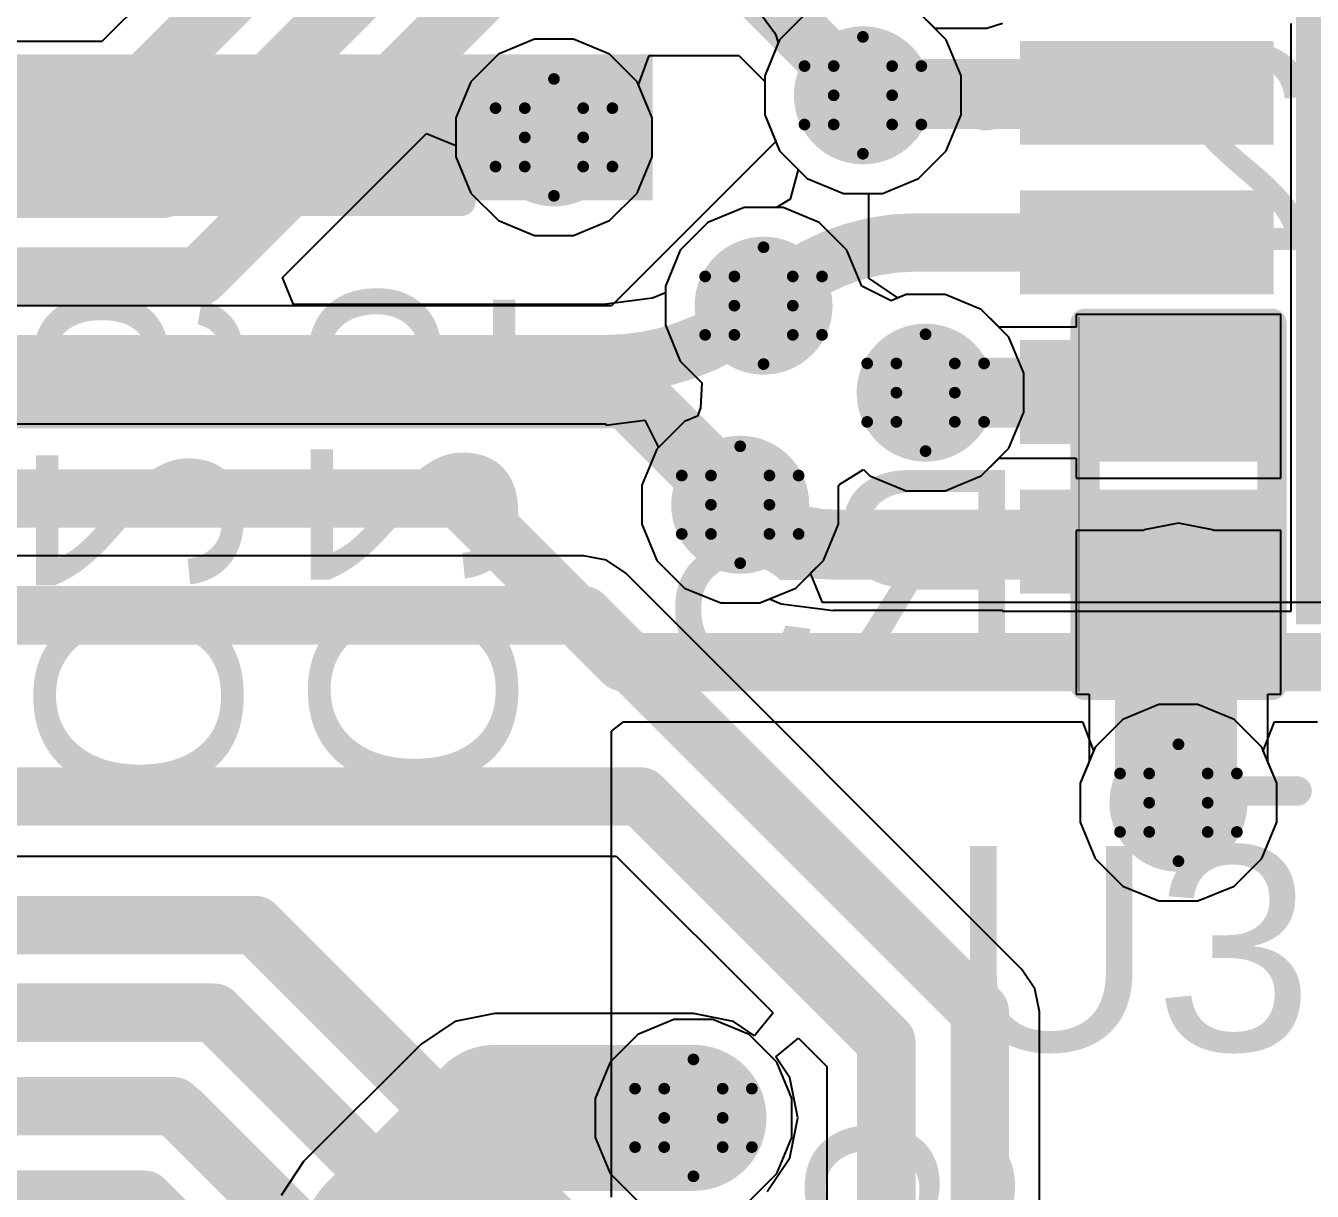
# Model space of a CAD drawing. Header units: inches. Extents: x -0.2 to 15.8, y 0 to 3.5.
# Drawn here: x 1.3577 to 1.5779, y 1.2754 to 1.4749 of the extents above; entities that cross this region are included whole.
import ezdxf

# ---------------------------------------------------------------- set-up
doc = ezdxf.new("R2010")
doc.units = ezdxf.units.IN
doc.header["$MEASUREMENT"] = 0
for name, color, linetype in [('Bottom Layer', 5, 'Continuous'), ('Bottom Overlay', 54, 'Continuous'), ('Bottom Paste', 16, 'Continuous'), ('Bottom Solder', 6, 'Continuous'), ('Drill Drawing', 1, 'Continuous'), ('Signal_1', 16, 'Continuous'), ('Signal_2', 76, 'Continuous'), ('Top Layer', 1, 'Continuous'), ('Top Overlay', 2, 'Continuous'), ('Top Solder', 216, 'Continuous'), ('Via Holes', 16, 'Continuous')]:
    doc.layers.add(name, color=color, linetype=linetype)
doc.styles.add('Arial', font='', dxfattribs={"height": 0.2})
doc.styles.get('Arial').set_extended_font_data('Arial')

msp = doc.modelspace()

# ---------------------------------------------------------------- hatches: boundary and pattern name
at = {"layer": 'Bottom Layer'}
h = msp.add_hatch(color=5, dxfattribs=at)
edge = h.paths.add_edge_path()
edge.add_arc((1.501, 1.463), 0.01181, 0, 360)
for points in [[(1.28323, 1.445), (1.465, 1.445), (1.465, 1.47), (1.28323, 1.47)], [(1.38973, 1.44834), (1.36473, 1.44834), (1.36473, 1.46634), (1.38973, 1.46634)], [(1.42873, 1.44834), (1.40373, 1.44834), (1.40373, 1.46634), (1.42873, 1.46634)], [(1.5425, 1.4205), (1.5675, 1.4205), (1.5675, 1.4025), (1.5425, 1.4025)], [(1.5425, 1.3835), (1.5675, 1.3835), (1.5675, 1.3655), (1.5425, 1.3655)]]:
    msp.add_hatch(color=5, dxfattribs=at).paths.add_polyline_path(points)
h = msp.add_hatch(color=5, dxfattribs=at)
edge = h.paths.add_edge_path()
edge.add_arc((1.44813, 1.4558), 0.01181, 0, 360)
h = msp.add_hatch(color=5, dxfattribs=at)
edge = h.paths.add_edge_path()
edge.add_arc((1.484, 1.427), 0.01181, 0, 360)
h = msp.add_hatch(color=5, dxfattribs=at)
edge = h.paths.add_edge_path()
edge.add_arc((1.51173, 1.41211), 0.01181, 0, 360)
h = msp.add_hatch(color=5, dxfattribs=at)
edge = h.paths.add_edge_path()
edge.add_arc((1.48, 1.39293), 0.01181, 0, 360)
h = msp.add_hatch(color=5, dxfattribs=at)
edge = h.paths.add_edge_path()
edge.add_arc((1.555, 1.34193), 0.01181, 0, 360)
h = msp.add_hatch(color=5, dxfattribs=at)
edge = h.paths.add_edge_path()
edge.add_arc((1.472, 1.288), 0.01181, 0, 360)
at = {"layer": 'Bottom Paste'}
for points in [[(1.38973, 1.44834), (1.36473, 1.44834), (1.36473, 1.46634), (1.38973, 1.46634)], [(1.42873, 1.44834), (1.40373, 1.44834), (1.40373, 1.46634), (1.42873, 1.46634)], [(1.5425, 1.4205), (1.5675, 1.4205), (1.5675, 1.4025), (1.5425, 1.4025)], [(1.5425, 1.3835), (1.5675, 1.3835), (1.5675, 1.3655), (1.5425, 1.3655)]]:
    msp.add_hatch(color=16, dxfattribs=at).paths.add_polyline_path(points)
at = {"layer": 'Bottom Solder'}
for points in [[(1.39209, 1.44598), (1.36237, 1.44598), (1.36237, 1.4687), (1.39209, 1.4687)], [(1.43109, 1.44598), (1.40137, 1.44598), (1.40137, 1.4687), (1.43109, 1.4687)], [(1.54034, 1.42267), (1.56967, 1.42267), (1.56967, 1.40033), (1.54034, 1.40033)], [(1.54034, 1.38567), (1.56967, 1.38567), (1.56967, 1.36333), (1.54034, 1.36333)]]:
    msp.add_hatch(color=6, dxfattribs=at).paths.add_polyline_path(points)
at = {"layer": 'Signal_1'}
h = msp.add_hatch(color=16, dxfattribs=at)
edge = h.paths.add_edge_path()
edge.add_arc((1.501, 1.463), 0.01181, 0, 360)
h = msp.add_hatch(color=16, dxfattribs=at)
edge = h.paths.add_edge_path()
edge.add_arc((1.44813, 1.4558), 0.01181, 0, 360)
h = msp.add_hatch(color=16, dxfattribs=at)
edge = h.paths.add_edge_path()
edge.add_arc((1.484, 1.427), 0.01181, 0, 360)
h = msp.add_hatch(color=16, dxfattribs=at)
edge = h.paths.add_edge_path()
edge.add_arc((1.51173, 1.41211), 0.01181, 0, 360)
h = msp.add_hatch(color=16, dxfattribs=at)
edge = h.paths.add_edge_path()
edge.add_arc((1.48, 1.39293), 0.01181, 0, 360)
h = msp.add_hatch(color=16, dxfattribs=at)
edge = h.paths.add_edge_path()
edge.add_arc((1.555, 1.34193), 0.01181, 0, 360)
h = msp.add_hatch(color=16, dxfattribs=at)
edge = h.paths.add_edge_path()
edge.add_arc((1.472, 1.288), 0.01181, 0, 360)
at = {"layer": 'Signal_2'}
h = msp.add_hatch(color=76, dxfattribs=at)
edge = h.paths.add_edge_path()
edge.add_arc((1.501, 1.463), 0.01181, 0, 360)
h = msp.add_hatch(color=76, dxfattribs=at)
edge = h.paths.add_edge_path()
edge.add_arc((1.44813, 1.4558), 0.01181, 0, 360)
h = msp.add_hatch(color=76, dxfattribs=at)
edge = h.paths.add_edge_path()
edge.add_arc((1.484, 1.427), 0.01181, 0, 360)
h = msp.add_hatch(color=76, dxfattribs=at)
edge = h.paths.add_edge_path()
edge.add_arc((1.51173, 1.41211), 0.01181, 0, 360)
h = msp.add_hatch(color=76, dxfattribs=at)
edge = h.paths.add_edge_path()
edge.add_arc((1.48, 1.39293), 0.01181, 0, 360)
h = msp.add_hatch(color=76, dxfattribs=at)
edge = h.paths.add_edge_path()
edge.add_arc((1.555, 1.34193), 0.01181, 0, 360)
h = msp.add_hatch(color=76, dxfattribs=at)
edge = h.paths.add_edge_path()
edge.add_arc((1.472, 1.288), 0.01181, 0, 360)
at = {"layer": 'Top Layer'}
for points in [[(1.57714, 1.37444), (1.57714, 1.4768), (1.6795, 1.4768), (1.6795, 1.37444)], [(1.5299, 1.45653), (1.5299, 1.47031), (1.56927, 1.47031), (1.56927, 1.45653)], [(1.5299, 1.43093), (1.5299, 1.44471), (1.56927, 1.44471), (1.56927, 1.43093)], [(1.5299, 1.40533), (1.5299, 1.41911), (1.56927, 1.41911), (1.56927, 1.40533)], [(1.5299, 1.37973), (1.5299, 1.39351), (1.56927, 1.39351), (1.56927, 1.37973)]]:
    msp.add_hatch(color=1, dxfattribs=at).paths.add_polyline_path(points)
h = msp.add_hatch(color=1, dxfattribs=at)
edge = h.paths.add_edge_path()
edge.add_arc((1.501, 1.463), 0.01181, 0, 360)
h = msp.add_hatch(color=1, dxfattribs=at)
edge = h.paths.add_edge_path()
edge.add_arc((1.44813, 1.4558), 0.01181, 0, 360)
h = msp.add_hatch(color=1, dxfattribs=at)
edge = h.paths.add_edge_path()
edge.add_arc((1.484, 1.427), 0.01181, 0, 360)
h = msp.add_hatch(color=1, dxfattribs=at)
edge = h.paths.add_edge_path()
edge.add_arc((1.51173, 1.41211), 0.01181, 0, 360)
h = msp.add_hatch(color=1, dxfattribs=at)
edge = h.paths.add_edge_path()
edge.add_arc((1.48, 1.39293), 0.01181, 0, 360)
h = msp.add_hatch(color=1, dxfattribs=at)
edge = h.paths.add_edge_path()
edge.add_arc((1.555, 1.34193), 0.01181, 0, 360)
h = msp.add_hatch(color=1, dxfattribs=at)
edge = h.paths.add_edge_path()
edge.add_arc((1.472, 1.288), 0.01181, 0, 360)
at = {"layer": 'Top Solder'}
for points in [[(1.57514, 1.37244), (1.57514, 1.4788), (1.6815, 1.4788), (1.6815, 1.37244)], [(1.5279, 1.45453), (1.5279, 1.47231), (1.57127, 1.47231), (1.57127, 1.45453)], [(1.5279, 1.42893), (1.5279, 1.44671), (1.57127, 1.44671), (1.57127, 1.42893)], [(1.5279, 1.40333), (1.5279, 1.42111), (1.57127, 1.42111), (1.57127, 1.40333)], [(1.5279, 1.37773), (1.5279, 1.39551), (1.57127, 1.39551), (1.57127, 1.37773)]]:
    msp.add_hatch(color=216, dxfattribs=at).paths.add_polyline_path(points)
at = {"layer": 'Via Holes'}
h = msp.add_hatch(color=7, dxfattribs=at)
edge = h.paths.add_edge_path()
edge.add_arc((1.501, 1.463), 0.00591, 0, 360)
h = msp.add_hatch(color=7, dxfattribs=at)
edge = h.paths.add_edge_path()
edge.add_arc((1.44813, 1.4558), 0.00591, 0, 360)
h = msp.add_hatch(color=7, dxfattribs=at)
edge = h.paths.add_edge_path()
edge.add_arc((1.484, 1.427), 0.00591, 0, 360)
h = msp.add_hatch(color=7, dxfattribs=at)
edge = h.paths.add_edge_path()
edge.add_arc((1.51173, 1.41211), 0.00591, 0, 360)
h = msp.add_hatch(color=7, dxfattribs=at)
edge = h.paths.add_edge_path()
edge.add_arc((1.48, 1.39293), 0.00591, 0, 360)
h = msp.add_hatch(color=7, dxfattribs=at)
edge = h.paths.add_edge_path()
edge.add_arc((1.555, 1.34193), 0.00591, 0, 360)
h = msp.add_hatch(color=7, dxfattribs=at)
edge = h.paths.add_edge_path()
edge.add_arc((1.472, 1.288), 0.00591, 0, 360)

# ---------------------------------------------------------------- linework, layer by layer
at = {"layer": 'Bottom Layer'}
for p, q in [((1.48374, 1.47659), (1.48581, 1.47379)), ((1.51525, 1.47252), (1.51052, 1.47725)), ((1.48581, 1.47379), (1.48608, 1.47329)), ((1.48608, 1.47329), (1.48652, 1.47197)), ((1.48652, 1.47197), (1.48419, 1.46634)), ((1.51781, 1.46634), (1.51525, 1.47252)), ((1.48419, 1.46634), (1.48419, 1.45966)), ((1.51781, 1.45966), (1.51781, 1.46634)), ((1.48419, 1.45966), (1.48675, 1.45348)), ((1.51525, 1.45348), (1.51781, 1.45966)), ((1.48675, 1.45348), (1.49148, 1.44875)), ((1.51052, 1.44875), (1.51525, 1.45348)), ((1.49148, 1.44875), (1.49766, 1.44619)), ((1.50434, 1.44619), (1.51052, 1.44875)), ((1.49766, 1.44619), (1.50434, 1.44619)), ((1.48066, 1.44381), (1.47448, 1.44125)), ((1.48734, 1.44381), (1.48066, 1.44381)), ((1.49352, 1.44125), (1.48734, 1.44381)), ((1.47448, 1.44125), (1.46975, 1.43652)), ((1.49825, 1.43652), (1.49352, 1.44125)), ((1.46975, 1.43652), (1.46719, 1.43034)), ((1.50081, 1.43034), (1.49825, 1.43652)), ((1.46719, 1.43034), (1.46719, 1.42366)), ((1.50581, 1.42785), (1.50081, 1.43034)), ((1.50839, 1.42892), (1.50581, 1.42785)), ((1.51508, 1.42892), (1.50839, 1.42892)), ((1.52126, 1.42636), (1.51508, 1.42892)), ((1.52429, 1.42332), (1.52126, 1.42636)), ((1.5725, 1.4255), (1.5375, 1.4255)), ((1.5375, 1.4255), (1.5375, 1.42332)), ((1.5725, 1.3975), (1.5725, 1.4255)), ((1.46719, 1.42366), (1.46975, 1.41748)), ((1.5375, 1.42332), (1.52429, 1.42332)), ((1.46975, 1.41748), (1.47342, 1.41381)), ((1.47342, 1.41381), (1.47322, 1.40951)), ((1.47322, 1.40951), (1.47267, 1.40809)), ((1.47048, 1.40718), (1.46575, 1.40245)), ((1.47267, 1.40809), (1.47048, 1.40718)), ((1.46575, 1.40245), (1.46319, 1.39627)), ((1.52126, 1.39786), (1.52429, 1.40089)), ((1.52429, 1.40089), (1.5375, 1.40089)), ((1.5375, 1.40089), (1.5375, 1.3975)), ((1.49706, 1.39643), (1.50111, 1.39896)), ((1.50111, 1.39896), (1.50221, 1.39786)), ((1.46319, 1.39627), (1.46319, 1.38959)), ((1.49681, 1.39619), (1.49706, 1.39643)), ((1.49681, 1.38959), (1.49681, 1.39619)), ((1.50221, 1.39786), (1.50839, 1.3953)), ((1.51508, 1.3953), (1.52126, 1.39786)), ((1.5375, 1.3975), (1.5725, 1.3975)), ((1.50839, 1.3953), (1.51508, 1.3953)), ((1.46319, 1.38959), (1.46575, 1.38341)), ((1.49425, 1.38341), (1.49681, 1.38959)), ((1.555, 1.38979), (1.54915, 1.38863)), ((1.56085, 1.38863), (1.555, 1.38979)), ((1.54895, 1.3885), (1.5375, 1.3885)), ((1.5375, 1.3885), (1.5375, 1.3605)), ((1.54915, 1.38863), (1.54895, 1.3885)), ((1.56105, 1.3885), (1.56085, 1.38863)), ((1.5725, 1.3885), (1.56105, 1.3885)), ((1.5725, 1.3605), (1.5725, 1.3885)), ((1.45321, 1.3842), (1.27, 1.3842)), ((1.45712, 1.38342), (1.45321, 1.3842)), ((1.46042, 1.38121), (1.45712, 1.38342)), ((1.46575, 1.38341), (1.47048, 1.37868)), ((1.48952, 1.37868), (1.49425, 1.38341)), ((1.52821, 1.31342), (1.46042, 1.38121)), ((1.47048, 1.37868), (1.47666, 1.37612)), ((1.48334, 1.37612), (1.48952, 1.37868)), ((1.47666, 1.37612), (1.48334, 1.37612)), ((1.5375, 1.3605), (1.53971, 1.3605)), ((1.53971, 1.3605), (1.53971, 1.34894)), ((1.57029, 1.34894), (1.57029, 1.3605)), ((1.57029, 1.3605), (1.5725, 1.3605)), ((1.53971, 1.34894), (1.53819, 1.34527)), ((1.57181, 1.34527), (1.57029, 1.34894)), ((1.53819, 1.34527), (1.53819, 1.33859)), ((1.57181, 1.33859), (1.57181, 1.34527)), ((1.53819, 1.33859), (1.54075, 1.33241)), ((1.56925, 1.33241), (1.57181, 1.33859)), ((1.31558, 1.3328), (1.45878, 1.3328)), ((1.45878, 1.3328), (1.48562, 1.30596)), ((1.54075, 1.33241), (1.54548, 1.32768)), ((1.56452, 1.32768), (1.56925, 1.33241)), ((1.54548, 1.32768), (1.55166, 1.32512)), ((1.55834, 1.32512), (1.56452, 1.32768)), ((1.55166, 1.32512), (1.55834, 1.32512)), ((1.53042, 1.31011), (1.52821, 1.31342)), ((1.5312, 1.30621), (1.53042, 1.31011)), ((1.438, 1.30584), (1.43117, 1.30448)), ((1.472, 1.30584), (1.438, 1.30584)), ((1.438, 1.30584), (1.438, 1.30584)), ((1.47883, 1.30448), (1.472, 1.30584)), ((1.48562, 1.30596), (1.48244, 1.30207)), ((1.5312, 1.21822), (1.5312, 1.30621)), ((1.43117, 1.30448), (1.42538, 1.30062)), ((1.48244, 1.30207), (1.47883, 1.30448)), ((1.48608, 1.29844), (1.48996, 1.30162)), ((1.48996, 1.30162), (1.4948, 1.29678)), ((1.42538, 1.30062), (1.40529, 1.28052)), ((1.42538, 1.30062), (1.42538, 1.30062)), ((1.48849, 1.29483), (1.48608, 1.29844)), ((1.48984, 1.288), (1.48849, 1.29483)), ((1.4948, 1.29678), (1.4948, 1.208)), ((1.48849, 1.28117), (1.48984, 1.288)), ((1.40529, 1.28052), (1.40142, 1.27474)), ((1.48462, 1.27538), (1.48849, 1.28117))]:
    msp.add_line(p, q, dxfattribs=at)
for points, const_width in [([(1.51173, 1.41211), (1.55439, 1.41211)], 0.012), ([(1.555, 1.34193), (1.555, 1.3745)], 0.02), ([(1.27, 1.374), (1.45321, 1.374)], 0.01), ([(1.45321, 1.374), (1.521, 1.30621)], 0.01), ([(1.302, 1.343), (1.463, 1.343)], 0.01), ([(1.463, 1.343), (1.505, 1.301)], 0.01), ([(1.521, 1.214), (1.521, 1.30621)], 0.01), ([(1.505, 1.208), (1.505, 1.301)], 0.01), ([(1.41791, 1.26791), (1.438, 1.288)], 0.025), ([(1.438, 1.288), (1.472, 1.288)], 0.025), ([(1.41791, 1.19606), (1.41791, 1.26791)], 0.025)]:
    msp.add_lwpolyline(points, dxfattribs=dict(at, const_width=const_width))
for points, const_width in [([(1.50873, 1.41211, 1), (1.51473, 1.41211, 1)], 0.006), ([(1.55139, 1.41211, 1), (1.55739, 1.41211, 1)], 0.006), ([(1.55, 1.3745, 1), (1.56, 1.3745, 1)], 0.01), ([(1.45071, 1.374, 1), (1.45571, 1.374, 1)], 0.005), ([(1.45071, 1.374, 1), (1.45571, 1.374, 1)], 0.005), ([(1.55, 1.34193, 1), (1.56, 1.34193, 1)], 0.01), ([(1.4605, 1.343, 1), (1.4655, 1.343, 1)], 0.005), ([(1.4605, 1.343, 1), (1.4655, 1.343, 1)], 0.005), ([(1.5185, 1.30621, 1), (1.5235, 1.30621, 1)], 0.005), ([(1.5185, 1.30621, 1), (1.5235, 1.30621, 1)], 0.005), ([(1.5025, 1.301, 1), (1.5075, 1.301, 1)], 0.005), ([(1.5025, 1.301, 1), (1.5075, 1.301, 1)], 0.005), ([(1.43175, 1.288, 1), (1.44425, 1.288, 1)], 0.0125), ([(1.43175, 1.288, 1), (1.44425, 1.288, 1)], 0.0125), ([(1.46575, 1.288, 1), (1.47825, 1.288, 1)], 0.0125), ([(1.41166, 1.26791, 1), (1.42416, 1.26791, 1)], 0.0125), ([(1.41166, 1.26791, 1), (1.42416, 1.26791, 1)], 0.0125)]:
    msp.add_lwpolyline(points, format="xyb", close=True, dxfattribs=dict(at, const_width=const_width))
at = {"layer": 'Bottom Overlay'}
for points, const_width in [([(1.36123, 1.44484), (1.36123, 1.46484)], 0.005), ([(1.39323, 1.44484), (1.39323, 1.46484)], 0.005), ([(1.40023, 1.44484), (1.40023, 1.46484)], 0.005), ([(1.43223, 1.44484), (1.43223, 1.46484)], 0.005), ([(1.36123, 1.44484), (1.39323, 1.44484)], 0.005), ([(1.40023, 1.44484), (1.43223, 1.44484)], 0.005), ([(1.539, 1.424), (1.571, 1.424)], 0.005), ([(1.539, 1.362), (1.539, 1.424)], 0.005), ([(1.538, 1.361), (1.538, 1.425)], 0.000127), ([(1.571, 1.362), (1.571, 1.424)], 0.005), ([(1.539, 1.362), (1.571, 1.362)], 0.005)]:
    msp.add_lwpolyline(points, dxfattribs=dict(at, const_width=const_width))
for points, const_width in [([(1.35998, 1.46484, 1), (1.36248, 1.46484, 1)], 0.0025), ([(1.39198, 1.46484, 1), (1.39448, 1.46484, 1)], 0.0025), ([(1.39898, 1.46484, 1), (1.40148, 1.46484, 1)], 0.0025), ([(1.43098, 1.46484, 1), (1.43348, 1.46484, 1)], 0.0025), ([(1.35998, 1.44484, 1), (1.36248, 1.44484, 1)], 0.0025), ([(1.35998, 1.44484, 1), (1.36248, 1.44484, 1)], 0.0025), ([(1.39198, 1.44484, 1), (1.39448, 1.44484, 1)], 0.0025), ([(1.39198, 1.44484, 1), (1.39448, 1.44484, 1)], 0.0025), ([(1.39898, 1.44484, 1), (1.40148, 1.44484, 1)], 0.0025), ([(1.39898, 1.44484, 1), (1.40148, 1.44484, 1)], 0.0025), ([(1.43098, 1.44484, 1), (1.43348, 1.44484, 1)], 0.0025), ([(1.43098, 1.44484, 1), (1.43348, 1.44484, 1)], 0.0025), ([(1.53775, 1.424, 1), (1.54025, 1.424, 1)], 0.0025), ([(1.53775, 1.424, 1), (1.54025, 1.424, 1)], 0.0025), ([(1.53797, 1.425, 1), (1.53803, 1.425, 1)], 0.0000635), ([(1.56975, 1.424, 1), (1.57225, 1.424, 1)], 0.0025), ([(1.56975, 1.424, 1), (1.57225, 1.424, 1)], 0.0025), ([(1.53775, 1.362, 1), (1.54025, 1.362, 1)], 0.0025), ([(1.53775, 1.362, 1), (1.54025, 1.362, 1)], 0.0025), ([(1.56975, 1.362, 1), (1.57225, 1.362, 1)], 0.0025), ([(1.56975, 1.362, 1), (1.57225, 1.362, 1)], 0.0025), ([(1.53797, 1.361, 1), (1.53803, 1.361, 1)], 0.0000635)]:
    msp.add_lwpolyline(points, format="xyb", close=True, dxfattribs=dict(at, const_width=const_width))
at = {"layer": 'Drill Drawing', "const_width": 0.002}
for points in [[(1.496, 1.468), (1.501, 1.473)], [(1.501, 1.473), (1.506, 1.468)], [(1.491, 1.468), (1.496, 1.463)], [(1.491, 1.468), (1.496, 1.468)], [(1.506, 1.468), (1.511, 1.468)], [(1.506, 1.463), (1.511, 1.468)], [(1.44313, 1.4608), (1.44813, 1.4658)], [(1.44813, 1.4658), (1.45313, 1.4608)], [(1.491, 1.458), (1.496, 1.463)], [(1.506, 1.463), (1.511, 1.458)], [(1.43813, 1.4608), (1.44313, 1.4558)], [(1.43813, 1.4608), (1.44313, 1.4608)], [(1.45313, 1.4608), (1.45813, 1.4608)], [(1.45313, 1.4558), (1.45813, 1.4608)], [(1.491, 1.458), (1.496, 1.458)], [(1.496, 1.458), (1.501, 1.453)], [(1.501, 1.453), (1.506, 1.458)], [(1.506, 1.458), (1.511, 1.458)], [(1.43813, 1.4508), (1.44313, 1.4558)], [(1.45313, 1.4558), (1.45813, 1.4508)], [(1.43813, 1.4508), (1.44313, 1.4508)], [(1.44313, 1.4508), (1.44813, 1.4458)], [(1.44813, 1.4458), (1.45313, 1.4508)], [(1.45313, 1.4508), (1.45813, 1.4508)], [(1.479, 1.432), (1.484, 1.437)], [(1.484, 1.437), (1.489, 1.432)], [(1.474, 1.432), (1.479, 1.427)], [(1.474, 1.432), (1.479, 1.432)], [(1.489, 1.432), (1.494, 1.432)], [(1.489, 1.427), (1.494, 1.432)], [(1.474, 1.422), (1.479, 1.427)], [(1.489, 1.427), (1.494, 1.422)], [(1.474, 1.422), (1.479, 1.422)], [(1.479, 1.422), (1.484, 1.417)], [(1.484, 1.417), (1.489, 1.422)], [(1.489, 1.422), (1.494, 1.422)], [(1.50673, 1.41711), (1.51173, 1.42211)], [(1.51173, 1.42211), (1.51673, 1.41711)], [(1.50173, 1.41711), (1.50673, 1.41211)], [(1.50173, 1.41711), (1.50673, 1.41711)], [(1.51673, 1.41711), (1.52173, 1.41711)], [(1.51673, 1.41211), (1.52173, 1.41711)], [(1.50173, 1.40711), (1.50673, 1.41211)], [(1.51673, 1.41211), (1.52173, 1.40711)], [(1.50173, 1.40711), (1.50673, 1.40711)], [(1.50673, 1.40711), (1.51173, 1.40211)], [(1.51173, 1.40211), (1.51673, 1.40711)], [(1.51673, 1.40711), (1.52173, 1.40711)], [(1.475, 1.39793), (1.48, 1.40293)], [(1.48, 1.40293), (1.485, 1.39793)], [(1.47, 1.39793), (1.475, 1.39293)], [(1.47, 1.39793), (1.475, 1.39793)], [(1.485, 1.39793), (1.49, 1.39793)], [(1.485, 1.39293), (1.49, 1.39793)], [(1.47, 1.38793), (1.475, 1.39293)], [(1.485, 1.39293), (1.49, 1.38793)], [(1.47, 1.38793), (1.475, 1.38793)], [(1.475, 1.38793), (1.48, 1.38293)], [(1.48, 1.38293), (1.485, 1.38793)], [(1.485, 1.38793), (1.49, 1.38793)], [(1.55, 1.34693), (1.555, 1.35193)], [(1.555, 1.35193), (1.56, 1.34693)], [(1.545, 1.34693), (1.55, 1.34193)], [(1.545, 1.34693), (1.55, 1.34693)], [(1.56, 1.34693), (1.565, 1.34693)], [(1.56, 1.34193), (1.565, 1.34693)], [(1.545, 1.33693), (1.55, 1.34193)], [(1.56, 1.34193), (1.565, 1.33693)], [(1.545, 1.33693), (1.55, 1.33693)], [(1.55, 1.33693), (1.555, 1.33193)], [(1.555, 1.33193), (1.56, 1.33693)], [(1.56, 1.33693), (1.565, 1.33693)], [(1.467, 1.293), (1.472, 1.298)], [(1.472, 1.298), (1.477, 1.293)], [(1.462, 1.293), (1.467, 1.288)], [(1.462, 1.293), (1.467, 1.293)], [(1.477, 1.293), (1.482, 1.293)], [(1.477, 1.288), (1.482, 1.293)], [(1.462, 1.283), (1.467, 1.288)], [(1.477, 1.288), (1.482, 1.283)], [(1.462, 1.283), (1.467, 1.283)], [(1.467, 1.283), (1.472, 1.278)], [(1.472, 1.278), (1.477, 1.283)], [(1.477, 1.283), (1.482, 1.283)]]:
    msp.add_lwpolyline(points, dxfattribs=at)
at = {"layer": 'Drill Drawing', "const_width": 0.001}
for points in [[(1.5005, 1.473, 1), (1.5015, 1.473, 1)], [(1.5005, 1.473, 1), (1.5015, 1.473, 1)], [(1.4905, 1.468, 1), (1.4915, 1.468, 1)], [(1.4905, 1.468, 1), (1.4915, 1.468, 1)], [(1.4955, 1.468, 1), (1.4965, 1.468, 1)], [(1.4955, 1.468, 1), (1.4965, 1.468, 1)], [(1.5055, 1.468, 1), (1.5065, 1.468, 1)], [(1.5055, 1.468, 1), (1.5065, 1.468, 1)], [(1.5105, 1.468, 1), (1.5115, 1.468, 1)], [(1.5105, 1.468, 1), (1.5115, 1.468, 1)], [(1.44763, 1.4658, 1), (1.44863, 1.4658, 1)], [(1.44763, 1.4658, 1), (1.44863, 1.4658, 1)], [(1.4955, 1.463, 1), (1.4965, 1.463, 1)], [(1.4955, 1.463, 1), (1.4965, 1.463, 1)], [(1.5055, 1.463, 1), (1.5065, 1.463, 1)], [(1.5055, 1.463, 1), (1.5065, 1.463, 1)], [(1.43763, 1.4608, 1), (1.43863, 1.4608, 1)], [(1.43763, 1.4608, 1), (1.43863, 1.4608, 1)], [(1.44263, 1.4608, 1), (1.44363, 1.4608, 1)], [(1.44263, 1.4608, 1), (1.44363, 1.4608, 1)], [(1.45263, 1.4608, 1), (1.45363, 1.4608, 1)], [(1.45263, 1.4608, 1), (1.45363, 1.4608, 1)], [(1.45763, 1.4608, 1), (1.45863, 1.4608, 1)], [(1.45763, 1.4608, 1), (1.45863, 1.4608, 1)], [(1.4905, 1.458, 1), (1.4915, 1.458, 1)], [(1.4905, 1.458, 1), (1.4915, 1.458, 1)], [(1.4955, 1.458, 1), (1.4965, 1.458, 1)], [(1.4955, 1.458, 1), (1.4965, 1.458, 1)], [(1.5055, 1.458, 1), (1.5065, 1.458, 1)], [(1.5055, 1.458, 1), (1.5065, 1.458, 1)], [(1.5105, 1.458, 1), (1.5115, 1.458, 1)], [(1.5105, 1.458, 1), (1.5115, 1.458, 1)], [(1.44263, 1.4558, 1), (1.44363, 1.4558, 1)], [(1.44263, 1.4558, 1), (1.44363, 1.4558, 1)], [(1.45263, 1.4558, 1), (1.45363, 1.4558, 1)], [(1.45263, 1.4558, 1), (1.45363, 1.4558, 1)], [(1.5005, 1.453, 1), (1.5015, 1.453, 1)], [(1.5005, 1.453, 1), (1.5015, 1.453, 1)], [(1.43763, 1.4508, 1), (1.43863, 1.4508, 1)], [(1.43763, 1.4508, 1), (1.43863, 1.4508, 1)], [(1.44263, 1.4508, 1), (1.44363, 1.4508, 1)], [(1.44263, 1.4508, 1), (1.44363, 1.4508, 1)], [(1.45263, 1.4508, 1), (1.45363, 1.4508, 1)], [(1.45263, 1.4508, 1), (1.45363, 1.4508, 1)], [(1.45763, 1.4508, 1), (1.45863, 1.4508, 1)], [(1.45763, 1.4508, 1), (1.45863, 1.4508, 1)], [(1.44763, 1.4458, 1), (1.44863, 1.4458, 1)], [(1.44763, 1.4458, 1), (1.44863, 1.4458, 1)], [(1.4835, 1.437, 1), (1.4845, 1.437, 1)], [(1.4835, 1.437, 1), (1.4845, 1.437, 1)], [(1.4735, 1.432, 1), (1.4745, 1.432, 1)], [(1.4735, 1.432, 1), (1.4745, 1.432, 1)], [(1.4785, 1.432, 1), (1.4795, 1.432, 1)], [(1.4785, 1.432, 1), (1.4795, 1.432, 1)], [(1.4885, 1.432, 1), (1.4895, 1.432, 1)], [(1.4885, 1.432, 1), (1.4895, 1.432, 1)], [(1.4935, 1.432, 1), (1.4945, 1.432, 1)], [(1.4935, 1.432, 1), (1.4945, 1.432, 1)], [(1.4785, 1.427, 1), (1.4795, 1.427, 1)], [(1.4785, 1.427, 1), (1.4795, 1.427, 1)], [(1.4885, 1.427, 1), (1.4895, 1.427, 1)], [(1.4885, 1.427, 1), (1.4895, 1.427, 1)], [(1.4735, 1.422, 1), (1.4745, 1.422, 1)], [(1.4735, 1.422, 1), (1.4745, 1.422, 1)], [(1.4785, 1.422, 1), (1.4795, 1.422, 1)], [(1.4785, 1.422, 1), (1.4795, 1.422, 1)], [(1.4885, 1.422, 1), (1.4895, 1.422, 1)], [(1.4885, 1.422, 1), (1.4895, 1.422, 1)], [(1.4935, 1.422, 1), (1.4945, 1.422, 1)], [(1.4935, 1.422, 1), (1.4945, 1.422, 1)], [(1.51123, 1.42211, 1), (1.51223, 1.42211, 1)], [(1.51123, 1.42211, 1), (1.51223, 1.42211, 1)], [(1.4835, 1.417, 1), (1.4845, 1.417, 1)], [(1.4835, 1.417, 1), (1.4845, 1.417, 1)], [(1.50123, 1.41711, 1), (1.50223, 1.41711, 1)], [(1.50123, 1.41711, 1), (1.50223, 1.41711, 1)], [(1.50623, 1.41711, 1), (1.50723, 1.41711, 1)], [(1.50623, 1.41711, 1), (1.50723, 1.41711, 1)], [(1.51623, 1.41711, 1), (1.51723, 1.41711, 1)], [(1.51623, 1.41711, 1), (1.51723, 1.41711, 1)], [(1.52123, 1.41711, 1), (1.52223, 1.41711, 1)], [(1.52123, 1.41711, 1), (1.52223, 1.41711, 1)], [(1.50623, 1.41211, 1), (1.50723, 1.41211, 1)], [(1.50623, 1.41211, 1), (1.50723, 1.41211, 1)], [(1.51623, 1.41211, 1), (1.51723, 1.41211, 1)], [(1.51623, 1.41211, 1), (1.51723, 1.41211, 1)], [(1.50123, 1.40711, 1), (1.50223, 1.40711, 1)], [(1.50123, 1.40711, 1), (1.50223, 1.40711, 1)], [(1.50623, 1.40711, 1), (1.50723, 1.40711, 1)], [(1.50623, 1.40711, 1), (1.50723, 1.40711, 1)], [(1.51623, 1.40711, 1), (1.51723, 1.40711, 1)], [(1.51623, 1.40711, 1), (1.51723, 1.40711, 1)], [(1.52123, 1.40711, 1), (1.52223, 1.40711, 1)], [(1.52123, 1.40711, 1), (1.52223, 1.40711, 1)], [(1.4795, 1.40293, 1), (1.4805, 1.40293, 1)], [(1.4795, 1.40293, 1), (1.4805, 1.40293, 1)], [(1.51123, 1.40211, 1), (1.51223, 1.40211, 1)], [(1.51123, 1.40211, 1), (1.51223, 1.40211, 1)], [(1.4695, 1.39793, 1), (1.4705, 1.39793, 1)], [(1.4695, 1.39793, 1), (1.4705, 1.39793, 1)], [(1.4745, 1.39793, 1), (1.4755, 1.39793, 1)], [(1.4745, 1.39793, 1), (1.4755, 1.39793, 1)], [(1.4845, 1.39793, 1), (1.4855, 1.39793, 1)], [(1.4845, 1.39793, 1), (1.4855, 1.39793, 1)], [(1.4895, 1.39793, 1), (1.4905, 1.39793, 1)], [(1.4895, 1.39793, 1), (1.4905, 1.39793, 1)], [(1.4745, 1.39293, 1), (1.4755, 1.39293, 1)], [(1.4745, 1.39293, 1), (1.4755, 1.39293, 1)], [(1.4845, 1.39293, 1), (1.4855, 1.39293, 1)], [(1.4845, 1.39293, 1), (1.4855, 1.39293, 1)], [(1.4695, 1.38793, 1), (1.4705, 1.38793, 1)], [(1.4695, 1.38793, 1), (1.4705, 1.38793, 1)], [(1.4745, 1.38793, 1), (1.4755, 1.38793, 1)], [(1.4745, 1.38793, 1), (1.4755, 1.38793, 1)], [(1.4845, 1.38793, 1), (1.4855, 1.38793, 1)], [(1.4845, 1.38793, 1), (1.4855, 1.38793, 1)], [(1.4895, 1.38793, 1), (1.4905, 1.38793, 1)], [(1.4895, 1.38793, 1), (1.4905, 1.38793, 1)], [(1.4795, 1.38293, 1), (1.4805, 1.38293, 1)], [(1.4795, 1.38293, 1), (1.4805, 1.38293, 1)], [(1.5545, 1.35193, 1), (1.5555, 1.35193, 1)], [(1.5545, 1.35193, 1), (1.5555, 1.35193, 1)], [(1.5445, 1.34693, 1), (1.5455, 1.34693, 1)], [(1.5445, 1.34693, 1), (1.5455, 1.34693, 1)], [(1.5495, 1.34693, 1), (1.5505, 1.34693, 1)], [(1.5495, 1.34693, 1), (1.5505, 1.34693, 1)], [(1.5595, 1.34693, 1), (1.5605, 1.34693, 1)], [(1.5595, 1.34693, 1), (1.5605, 1.34693, 1)], [(1.5645, 1.34693, 1), (1.5655, 1.34693, 1)], [(1.5645, 1.34693, 1), (1.5655, 1.34693, 1)], [(1.5495, 1.34193, 1), (1.5505, 1.34193, 1)], [(1.5495, 1.34193, 1), (1.5505, 1.34193, 1)], [(1.5595, 1.34193, 1), (1.5605, 1.34193, 1)], [(1.5595, 1.34193, 1), (1.5605, 1.34193, 1)], [(1.5445, 1.33693, 1), (1.5455, 1.33693, 1)], [(1.5445, 1.33693, 1), (1.5455, 1.33693, 1)], [(1.5495, 1.33693, 1), (1.5505, 1.33693, 1)], [(1.5495, 1.33693, 1), (1.5505, 1.33693, 1)], [(1.5595, 1.33693, 1), (1.5605, 1.33693, 1)], [(1.5595, 1.33693, 1), (1.5605, 1.33693, 1)], [(1.5645, 1.33693, 1), (1.5655, 1.33693, 1)], [(1.5645, 1.33693, 1), (1.5655, 1.33693, 1)], [(1.5545, 1.33193, 1), (1.5555, 1.33193, 1)], [(1.5545, 1.33193, 1), (1.5555, 1.33193, 1)], [(1.4715, 1.298, 1), (1.4725, 1.298, 1)], [(1.4715, 1.298, 1), (1.4725, 1.298, 1)], [(1.4615, 1.293, 1), (1.4625, 1.293, 1)], [(1.4615, 1.293, 1), (1.4625, 1.293, 1)], [(1.4665, 1.293, 1), (1.4675, 1.293, 1)], [(1.4665, 1.293, 1), (1.4675, 1.293, 1)], [(1.4765, 1.293, 1), (1.4775, 1.293, 1)], [(1.4765, 1.293, 1), (1.4775, 1.293, 1)], [(1.4815, 1.293, 1), (1.4825, 1.293, 1)], [(1.4815, 1.293, 1), (1.4825, 1.293, 1)], [(1.4665, 1.288, 1), (1.4675, 1.288, 1)], [(1.4665, 1.288, 1), (1.4675, 1.288, 1)], [(1.4765, 1.288, 1), (1.4775, 1.288, 1)], [(1.4765, 1.288, 1), (1.4775, 1.288, 1)], [(1.4615, 1.283, 1), (1.4625, 1.283, 1)], [(1.4615, 1.283, 1), (1.4625, 1.283, 1)], [(1.4665, 1.283, 1), (1.4675, 1.283, 1)], [(1.4665, 1.283, 1), (1.4675, 1.283, 1)], [(1.4765, 1.283, 1), (1.4775, 1.283, 1)], [(1.4765, 1.283, 1), (1.4775, 1.283, 1)], [(1.4815, 1.283, 1), (1.4825, 1.283, 1)], [(1.4815, 1.283, 1), (1.4825, 1.283, 1)], [(1.4715, 1.278, 1), (1.4725, 1.278, 1)], [(1.4715, 1.278, 1), (1.4725, 1.278, 1)]]:
    msp.add_lwpolyline(points, format="xyb", close=True, dxfattribs=at)
at = {"layer": 'Signal_1'}
for p, q in [((1.39767, 1.49909), (1.37078, 1.4722)), ((1.51525, 1.47252), (1.51052, 1.47725)), ((1.37078, 1.4722), (0.83, 1.4722)), ((1.51781, 1.46634), (1.51525, 1.47252)), ((1.4626, 1.4648), (1.46443, 1.4698)), ((1.46443, 1.4698), (1.47978, 1.4698)), ((1.47978, 1.4698), (1.48419, 1.46539)), ((1.46494, 1.45914), (1.4626, 1.4648)), ((1.48419, 1.46539), (1.48419, 1.45966)), ((1.51781, 1.45966), (1.51781, 1.46634)), ((1.46494, 1.45245), (1.46494, 1.45914)), ((1.48419, 1.45966), (1.48675, 1.45348)), ((1.51525, 1.45348), (1.51781, 1.45966)), ((1.40166, 1.43182), (1.42632, 1.45648)), ((1.42632, 1.45648), (1.43132, 1.45441)), ((1.43132, 1.45441), (1.43132, 1.45245)), ((1.48675, 1.45348), (1.49148, 1.44875)), ((1.51052, 1.44875), (1.51525, 1.45348)), ((1.43132, 1.45245), (1.43388, 1.44627)), ((1.46239, 1.44627), (1.46494, 1.45245)), ((1.49148, 1.44875), (1.49766, 1.44619)), ((1.50434, 1.44619), (1.51052, 1.44875)), ((1.43388, 1.44627), (1.43861, 1.44155)), ((1.45766, 1.44155), (1.46239, 1.44627)), ((1.49766, 1.44619), (1.50434, 1.44619)), ((1.48066, 1.44381), (1.47448, 1.44125)), ((1.48734, 1.44381), (1.48066, 1.44381)), ((1.49352, 1.44125), (1.48734, 1.44381)), ((1.43861, 1.44155), (1.44479, 1.43899)), ((1.45148, 1.43899), (1.45766, 1.44155)), ((1.47448, 1.44125), (1.46975, 1.43652)), ((1.49825, 1.43652), (1.49352, 1.44125)), ((1.44479, 1.43899), (1.45148, 1.43899)), ((1.46975, 1.43652), (1.46719, 1.43034)), ((1.50081, 1.43034), (1.49825, 1.43652)), ((1.40358, 1.4272), (1.40166, 1.43182)), ((1.46719, 1.4292), (1.46498, 1.42828)), ((1.46719, 1.43034), (1.46719, 1.4292)), ((1.50581, 1.42785), (1.50081, 1.43034)), ((1.50839, 1.42892), (1.50581, 1.42785)), ((1.51508, 1.42892), (1.50839, 1.42892)), ((1.52126, 1.42636), (1.51508, 1.42892)), ((1.45703, 1.4272), (1.40358, 1.4272)), ((1.46498, 1.42828), (1.45703, 1.42724)), ((1.45703, 1.42724), (1.45703, 1.4272)), ((1.52599, 1.42163), (1.52126, 1.42636)), ((1.52855, 1.41545), (1.52599, 1.42163)), ((1.52855, 1.40877), (1.52855, 1.41545)), ((1.45703, 1.40656), (1.46366, 1.40743)), ((1.46366, 1.40743), (1.46599, 1.4027)), ((1.52599, 1.40259), (1.52855, 1.40877)), ((1.00822, 1.4068), (1.45703, 1.4068)), ((1.45703, 1.4068), (1.45703, 1.40656)), ((1.46599, 1.4027), (1.46575, 1.40245)), ((1.52126, 1.39786), (1.52599, 1.40259)), ((1.46575, 1.40245), (1.46319, 1.39627)), ((1.49706, 1.39643), (1.50111, 1.39896)), ((1.50111, 1.39896), (1.50221, 1.39786)), ((1.46319, 1.39627), (1.46319, 1.38959)), ((1.49681, 1.39619), (1.49706, 1.39643)), ((1.49681, 1.38959), (1.49681, 1.39619)), ((1.50221, 1.39786), (1.50839, 1.3953)), ((1.51508, 1.3953), (1.52126, 1.39786)), ((1.50839, 1.3953), (1.51508, 1.3953)), ((1.46319, 1.38959), (1.46575, 1.38341)), ((1.49425, 1.38341), (1.49681, 1.38959)), ((1.46575, 1.38341), (1.47048, 1.37868)), ((1.48952, 1.37868), (1.49425, 1.38341)), ((1.47048, 1.37868), (1.47666, 1.37612)), ((1.48334, 1.37612), (1.48952, 1.37868)), ((1.47666, 1.37612), (1.48334, 1.37612)), ((1.46866, 1.30481), (1.46248, 1.30225)), ((1.47534, 1.30481), (1.46866, 1.30481)), ((1.48152, 1.30225), (1.47534, 1.30481)), ((1.46248, 1.30225), (1.45775, 1.29752)), ((1.48625, 1.29752), (1.48152, 1.30225)), ((1.45775, 1.29752), (1.45519, 1.29134)), ((1.48881, 1.29134), (1.48625, 1.29752)), ((1.45519, 1.29134), (1.45519, 1.28466)), ((1.48881, 1.28466), (1.48881, 1.29134)), ((1.45519, 1.28466), (1.45775, 1.27848)), ((1.48625, 1.27848), (1.48881, 1.28466)), ((1.45775, 1.27848), (1.46248, 1.27375)), ((1.48152, 1.27375), (1.48625, 1.27848))]:
    msp.add_line(p, q, dxfattribs=at)
at = {"layer": 'Signal_1', "const_width": 0.01}
for points in [[(1.375, 1.462), (1.423, 1.51)], [(1.38121, 1.447), (1.42821, 1.494)], [(1.38743, 1.432), (1.43543, 1.48)], [(1.484, 1.48), (1.501, 1.463)], [(0.83, 1.462), (1.375, 1.462)], [(1.325, 1.447), (1.38121, 1.447)], [(0.982, 1.432), (1.38743, 1.432)], [(1.004, 1.417), (1.45703, 1.417)]]:
    msp.add_lwpolyline(points, dxfattribs=at)
at = {"layer": 'Signal_1', "const_width": 0.005}
for points in [[(1.3725, 1.462, 1), (1.3775, 1.462, 1)], [(1.3725, 1.462, 1), (1.3775, 1.462, 1)], [(1.4985, 1.463, 1), (1.5035, 1.463, 1)], [(1.37871, 1.447, 1), (1.38371, 1.447, 1)], [(1.37871, 1.447, 1), (1.38371, 1.447, 1)], [(1.38493, 1.432, 1), (1.38993, 1.432, 1)], [(1.38493, 1.432, 1), (1.38993, 1.432, 1)], [(1.48135, 1.427, 1), (1.48635, 1.427, 1)], [(1.47149, 1.42068, 1), (1.47649, 1.42068, 1)], [(1.47149, 1.42068, 1), (1.47649, 1.42068, 1)], [(1.45453, 1.417, 1), (1.45953, 1.417, 1)], [(1.45453, 1.417, 1), (1.45953, 1.417, 1)]]:
    msp.add_lwpolyline(points, format="xyb", close=True, dxfattribs=at)
at = {"layer": 'Signal_1', "const_width": 0.01}
for points in [[(1.48385, 1.427, -0.071855), (1.47399, 1.42068)], [(1.47399, 1.42068, -0.107109), (1.45703, 1.417)]]:
    msp.add_lwpolyline(points, format="xyb", dxfattribs=at)
at = {"layer": 'Signal_2'}
for p, q in [((1.49148, 1.47725), (1.48675, 1.47252)), ((1.51525, 1.47252), (1.51052, 1.47725)), ((1.44479, 1.47261), (1.43861, 1.47005)), ((1.45148, 1.47261), (1.44479, 1.47261)), ((1.45766, 1.47005), (1.45148, 1.47261)), ((1.48675, 1.47252), (1.48419, 1.46634)), ((1.51781, 1.46634), (1.51525, 1.47252)), ((1.43861, 1.47005), (1.43388, 1.46532)), ((1.46239, 1.46532), (1.45766, 1.47005)), ((1.43388, 1.46532), (1.43132, 1.45914)), ((1.46494, 1.45914), (1.46239, 1.46532)), ((1.48419, 1.46634), (1.48419, 1.45966)), ((1.51781, 1.45966), (1.51781, 1.46634)), ((1.43132, 1.45914), (1.43132, 1.45245)), ((1.46494, 1.45245), (1.46494, 1.45914)), ((1.48419, 1.45966), (1.48608, 1.45508)), ((1.51525, 1.45348), (1.51781, 1.45966)), ((1.48608, 1.45508), (1.458, 1.427)), ((1.51052, 1.44875), (1.51525, 1.45348)), ((1.43132, 1.45245), (1.43388, 1.44627)), ((1.46239, 1.44627), (1.46494, 1.45245)), ((1.50434, 1.44619), (1.51052, 1.44875)), ((1.43388, 1.44627), (1.43861, 1.44155)), ((1.45766, 1.44155), (1.46239, 1.44627)), ((1.502, 1.43169), (1.502, 1.44619)), ((1.502, 1.44619), (1.50434, 1.44619)), ((1.43861, 1.44155), (1.44479, 1.43899)), ((1.45148, 1.43899), (1.45766, 1.44155)), ((1.44479, 1.43899), (1.45148, 1.43899)), ((1.507, 1.42834), (1.502, 1.43169)), ((1.50839, 1.42892), (1.507, 1.42834)), ((1.51508, 1.42892), (1.50839, 1.42892)), ((1.52126, 1.42636), (1.51508, 1.42892)), ((1.458, 1.427), (0.779, 1.427)), ((1.52599, 1.42163), (1.52126, 1.42636)), ((1.52855, 1.41545), (1.52599, 1.42163)), ((1.52855, 1.40877), (1.52855, 1.41545)), ((1.52599, 1.40259), (1.52855, 1.40877)), ((1.52126, 1.39786), (1.52599, 1.40259)), ((1.49706, 1.39643), (1.50111, 1.39896)), ((1.50111, 1.39896), (1.50221, 1.39786)), ((1.49681, 1.39619), (1.49706, 1.39643)), ((1.49681, 1.38959), (1.49681, 1.39619)), ((1.50221, 1.39786), (1.50839, 1.3953)), ((1.51508, 1.3953), (1.52126, 1.39786)), ((1.50839, 1.3953), (1.51508, 1.3953)), ((1.49425, 1.38341), (1.49681, 1.38959)), ((1.49204, 1.3812), (1.49425, 1.38341)), ((1.49411, 1.3762), (1.49204, 1.3812)), ((1.583, 1.3762), (1.49411, 1.3762)), ((1.458, 1.35416), (1.46, 1.3558)), ((1.458, 1.27442), (1.458, 1.35416)), ((1.46, 1.3558), (1.53857, 1.3558)), ((1.53857, 1.3558), (1.54048, 1.3508)), ((1.56952, 1.3508), (1.57143, 1.3558)), ((1.57143, 1.3558), (1.57878, 1.3558)), ((1.54048, 1.3508), (1.53819, 1.34527)), ((1.57181, 1.34527), (1.56952, 1.3508)), ((1.53819, 1.34527), (1.53819, 1.33859)), ((1.57181, 1.33859), (1.57181, 1.34527)), ((1.53819, 1.33859), (1.54075, 1.33241)), ((1.56925, 1.33241), (1.57181, 1.33859)), ((1.54075, 1.33241), (1.54548, 1.32768)), ((1.56452, 1.32768), (1.56925, 1.33241)), ((1.54548, 1.32768), (1.55166, 1.32512)), ((1.55834, 1.32512), (1.56452, 1.32768)), ((1.55166, 1.32512), (1.55834, 1.32512))]:
    msp.add_line(p, q, dxfattribs=at)
for points, const_width in [([(0.788, 1.412), (1.46093, 1.412)], 0.012), ([(1.46093, 1.412), (1.48, 1.39293)], 0.012), ([(0.856, 1.394), (1.432, 1.394)], 0.01), ([(1.432, 1.394), (1.46, 1.366)], 0.01), ([(1.46, 1.366), (1.583, 1.366)], 0.01), ([(0.806, 1.321), (1.397, 1.321)], 0.01), ([(1.397, 1.321), (1.48885, 1.22915)], 0.01), ([(0.826, 1.306), (1.39, 1.306)], 0.01), ([(1.39, 1.306), (1.465, 1.231)], 0.01), ([(1.09, 1.29), (1.383, 1.29)], 0.01), ([(1.383, 1.29), (1.384, 1.289)], 0.01), ([(1.384, 1.289), (1.38421, 1.289)], 0.01), ([(1.38421, 1.289), (1.43234, 1.24087)], 0.01), ([(1.112, 1.274), (1.378, 1.274)], 0.01), ([(1.378, 1.274), (1.41734, 1.23466)], 0.01)]:
    msp.add_lwpolyline(points, dxfattribs=dict(at, const_width=const_width))
for points, const_width in [([(1.45793, 1.412, 1), (1.46393, 1.412, 1)], 0.006), ([(1.45793, 1.412, 1), (1.46393, 1.412, 1)], 0.006), ([(1.4295, 1.394, 1), (1.4345, 1.394, 1)], 0.005), ([(1.4295, 1.394, 1), (1.4345, 1.394, 1)], 0.005), ([(1.477, 1.39293, 1), (1.483, 1.39293, 1)], 0.006), ([(1.4575, 1.366, 1), (1.4625, 1.366, 1)], 0.005), ([(1.4575, 1.366, 1), (1.4625, 1.366, 1)], 0.005), ([(1.3945, 1.321, 1), (1.3995, 1.321, 1)], 0.005), ([(1.3945, 1.321, 1), (1.3995, 1.321, 1)], 0.005), ([(1.3875, 1.306, 1), (1.3925, 1.306, 1)], 0.005), ([(1.3875, 1.306, 1), (1.3925, 1.306, 1)], 0.005), ([(1.3805, 1.29, 1), (1.3855, 1.29, 1)], 0.005), ([(1.3805, 1.29, 1), (1.3855, 1.29, 1)], 0.005), ([(1.3815, 1.289, 1), (1.3865, 1.289, 1)], 0.005), ([(1.3815, 1.289, 1), (1.3865, 1.289, 1)], 0.005), ([(1.38171, 1.289, 1), (1.38671, 1.289, 1)], 0.005), ([(1.38171, 1.289, 1), (1.38671, 1.289, 1)], 0.005), ([(1.3755, 1.274, 1), (1.3805, 1.274, 1)], 0.005), ([(1.3755, 1.274, 1), (1.3805, 1.274, 1)], 0.005)]:
    msp.add_lwpolyline(points, format="xyb", close=True, dxfattribs=dict(at, const_width=const_width))
at = {"layer": 'Top Layer'}
for p, q in [((1.49148, 1.47725), (1.48675, 1.47252)), ((1.51335, 1.47443), (1.51052, 1.47725)), ((1.5249, 1.47531), (1.52221, 1.47443)), ((1.57427, 1.45153), (1.57427, 1.47531)), ((1.51758, 1.47443), (1.51335, 1.47443)), ((1.52221, 1.47443), (1.51758, 1.47443)), ((1.48675, 1.47252), (1.48419, 1.46634)), ((1.48419, 1.46634), (1.48419, 1.45966)), ((1.48419, 1.45966), (1.48675, 1.45348)), ((1.48675, 1.45348), (1.48994, 1.45028)), ((1.57427, 1.44971), (1.57427, 1.45153)), ((1.57427, 1.45153), (1.57427, 1.45153)), ((1.48994, 1.45028), (1.48855, 1.44522)), ((1.57427, 1.42593), (1.57427, 1.44971)), ((1.57427, 1.44971), (1.57427, 1.44971)), ((1.48855, 1.44522), (1.48622, 1.44381)), ((1.48066, 1.44381), (1.47448, 1.44125)), ((1.48622, 1.44381), (1.48066, 1.44381)), ((1.47448, 1.44125), (1.46975, 1.43652)), ((1.46975, 1.43652), (1.46719, 1.43034)), ((1.46719, 1.43034), (1.46719, 1.42366)), ((1.57427, 1.42411), (1.57427, 1.42593)), ((1.57427, 1.42593), (1.57427, 1.42593)), ((1.46719, 1.42366), (1.46975, 1.41748)), ((1.57427, 1.40033), (1.57427, 1.42411)), ((1.57427, 1.42411), (1.57427, 1.42411)), ((1.46975, 1.41748), (1.47342, 1.41381)), ((1.47342, 1.41381), (1.47322, 1.40951)), ((1.47322, 1.40951), (1.47267, 1.40809)), ((1.47048, 1.40718), (1.46575, 1.40245)), ((1.47267, 1.40809), (1.47048, 1.40718)), ((1.46575, 1.40245), (1.46319, 1.39627)), ((1.57427, 1.39851), (1.57427, 1.40033)), ((1.57427, 1.40033), (1.57427, 1.40033)), ((1.57427, 1.37473), (1.57427, 1.39851)), ((1.57427, 1.39851), (1.57427, 1.39851)), ((1.46319, 1.39627), (1.46319, 1.38959)), ((1.46319, 1.38959), (1.46575, 1.38341)), ((1.46575, 1.38341), (1.47048, 1.37868)), ((1.47048, 1.37868), (1.47666, 1.37612)), ((1.47666, 1.37612), (1.48334, 1.37612)), ((1.48334, 1.37612), (1.48501, 1.37681)), ((1.48501, 1.37681), (1.48699, 1.37599)), ((1.48699, 1.37599), (1.49594, 1.37481)), ((1.49594, 1.37481), (1.49594, 1.37489)), ((1.49594, 1.37489), (1.5249, 1.37489)), ((1.5249, 1.37489), (1.5249, 1.37473)), ((1.5249, 1.37473), (1.57427, 1.37473)), ((1.55166, 1.35874), (1.54548, 1.35618)), ((1.55834, 1.35874), (1.55166, 1.35874)), ((1.56452, 1.35618), (1.55834, 1.35874)), ((1.54548, 1.35618), (1.54075, 1.35145)), ((1.56925, 1.35145), (1.56452, 1.35618)), ((1.54075, 1.35145), (1.53819, 1.34527)), ((1.57181, 1.34527), (1.56925, 1.35145)), ((1.53819, 1.34527), (1.53819, 1.33859)), ((1.57181, 1.33859), (1.57181, 1.34527)), ((1.53819, 1.33859), (1.54075, 1.33241)), ((1.56925, 1.33241), (1.57181, 1.33859)), ((1.54075, 1.33241), (1.54548, 1.32768)), ((1.56452, 1.32768), (1.56925, 1.33241)), ((1.54548, 1.32768), (1.55166, 1.32512)), ((1.55834, 1.32512), (1.56452, 1.32768)), ((1.55166, 1.32512), (1.55834, 1.32512)), ((1.46866, 1.30481), (1.46248, 1.30225)), ((1.47534, 1.30481), (1.46866, 1.30481)), ((1.48152, 1.30225), (1.47534, 1.30481)), ((1.46248, 1.30225), (1.45775, 1.29752)), ((1.48625, 1.29752), (1.48152, 1.30225)), ((1.45775, 1.29752), (1.45519, 1.29134)), ((1.48881, 1.29134), (1.48625, 1.29752)), ((1.45519, 1.29134), (1.45519, 1.28466)), ((1.48881, 1.28466), (1.48881, 1.29134)), ((1.45519, 1.28466), (1.45775, 1.27848)), ((1.48625, 1.27848), (1.48881, 1.28466)), ((1.45775, 1.27848), (1.46248, 1.27375)), ((1.48152, 1.27375), (1.48625, 1.27848))]:
    msp.add_line(p, q, dxfattribs=at)
for points, const_width in [([(1.50121, 1.46321), (1.52221, 1.46321)], 0.012), ([(1.522, 1.463), (1.52221, 1.46321)], 0.012), ([(1.52221, 1.46321), (1.54905, 1.46321)], 0.012), ([(1.51012, 1.43782), (1.54958, 1.43782)], 0.01), ([(1.51173, 1.41211), (1.54873, 1.41211)], 0.012), ([(1.54873, 1.41211), (1.54884, 1.41222)], 0.012), ([(1.49594, 1.38611), (1.54958, 1.38611)], 0.012)]:
    msp.add_lwpolyline(points, dxfattribs=dict(at, const_width=const_width))
for points, const_width in [([(1.49821, 1.46321, 1), (1.50421, 1.46321, 1)], 0.006), ([(1.519, 1.463, 1), (1.525, 1.463, 1)], 0.006), ([(1.51921, 1.46321, 1), (1.52521, 1.46321, 1)], 0.006), ([(1.51921, 1.46321, 1), (1.52521, 1.46321, 1)], 0.006), ([(1.51921, 1.46321, 1), (1.52521, 1.46321, 1)], 0.006), ([(1.54605, 1.46321, 1), (1.55205, 1.46321, 1)], 0.006), ([(1.50762, 1.43782, 1), (1.51262, 1.43782, 1)], 0.005), ([(1.50762, 1.43782, 1), (1.51262, 1.43782, 1)], 0.005), ([(1.54708, 1.43782, 1), (1.55208, 1.43782, 1)], 0.005), ([(1.4815, 1.427, 1), (1.4865, 1.427, 1)], 0.005), ([(1.50873, 1.41211, 1), (1.51473, 1.41211, 1)], 0.006), ([(1.54573, 1.41211, 1), (1.55173, 1.41211, 1)], 0.006), ([(1.54573, 1.41211, 1), (1.55173, 1.41211, 1)], 0.006), ([(1.54584, 1.41222, 1), (1.55184, 1.41222, 1)], 0.006), ([(1.47647, 1.39293, 1), (1.48247, 1.39293, 1)], 0.006), ([(1.49294, 1.38611, 1), (1.49894, 1.38611, 1)], 0.006), ([(1.49294, 1.38611, 1), (1.49894, 1.38611, 1)], 0.006), ([(1.54658, 1.38611, 1), (1.55258, 1.38611, 1)], 0.006)]:
    msp.add_lwpolyline(points, format="xyb", close=True, dxfattribs=dict(at, const_width=const_width))
for points, const_width in [([(1.484, 1.427, -0.198912), (1.51012, 1.43782)], 0.01), ([(1.49594, 1.38611, -0.198912), (1.47947, 1.39293)], 0.012)]:
    msp.add_lwpolyline(points, format="xyb", dxfattribs=dict(at, const_width=const_width))
at = {"layer": 'Top Overlay', "const_width": 0.005}
for points in [[(1.54665, 1.34394), (1.54665, 1.37163)], [(1.54665, 1.34394), (1.57533, 1.34394)]]:
    msp.add_lwpolyline(points, dxfattribs=at)
at = {"layer": 'Top Overlay', "const_width": 0.0025}
for points in [[(1.5454, 1.37163, 1), (1.5479, 1.37163, 1)], [(1.5454, 1.34394, 1), (1.5479, 1.34394, 1)], [(1.5454, 1.34394, 1), (1.5479, 1.34394, 1)], [(1.57408, 1.34394, 1), (1.57658, 1.34394, 1)]]:
    msp.add_lwpolyline(points, format="xyb", close=True, dxfattribs=at)

# ---------------------------------------------------------------- texts
at = {"layer": 'Bottom Overlay', "style": 'Arial', "text_generation_flag": 2}
for s, p in [('C12', (1.64274, 1.43651)), ('R5', (1.52931, 1.36389))]:
    msp.add_text(s, height=0.035, dxfattribs=at).set_placement(p)
for s, p in [('C25', (1.40651, 1.34235)), ('C26', (1.35951, 1.34135)), ('C16', (1.49151, 1.19926))]:
    msp.add_text(s, height=0.035, rotation=270, dxfattribs=at).set_placement(p)
at = {"layer": 'Top Overlay', "style": 'Arial'}
msp.add_text('U3', height=0.035, dxfattribs=at).set_placement((1.51558, 1.29951))

doc.saveas('drawing.dxf')
